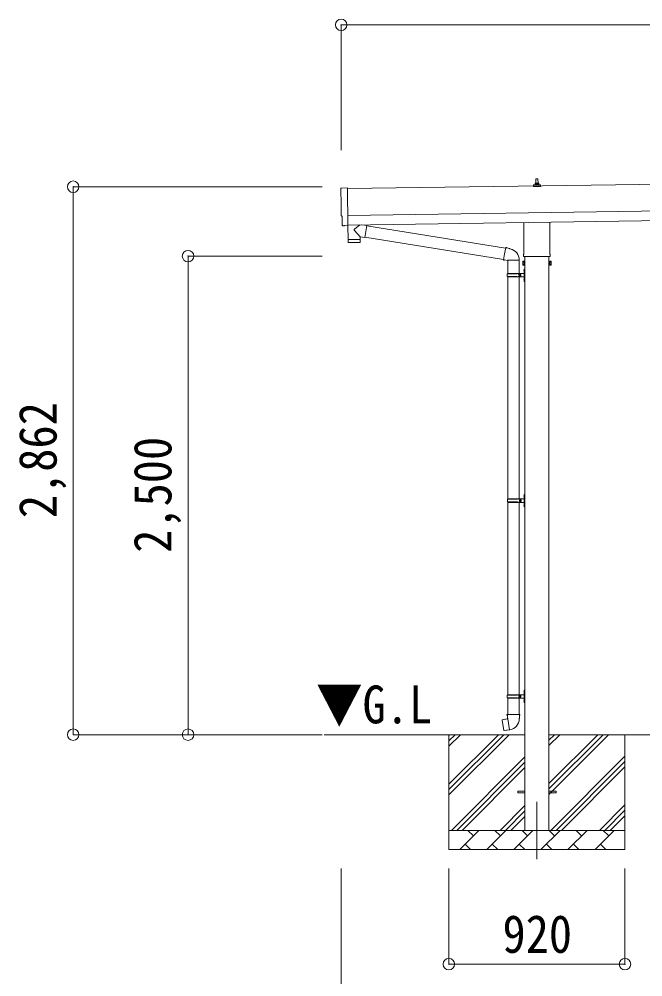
# Model space of a CAD drawing. Units: millimetres at full size, sheet at 1:60. Extents: x -16864 to 16864, y -11640 to 11640.
# Drawn here: x -815 to 2444, y -8329 to -3326 of the extents above; entities that cross this region are included whole.
import ezdxf
from ezdxf.enums import TextEntityAlignment as Align

# ---------------------------------------------------------------- set-up
doc = ezdxf.new("R2010")
doc.units = ezdxf.units.MM
doc.header["$LTSCALE"] = 60
doc.header["$PDMODE"] = 32
doc.header["$PDSIZE"] = 60
doc.linetypes.add('CHAIN1', pattern=[8, 5, -1, 1, -1])
for name, color, linetype, lineweight in [('0-1_Defpoints', 7, 'CHAIN1', 9), ('0-2_TEXT1', 4, 'Continuous', 9), ('0-3_SHAPE', 7, 'Continuous', 9), ('0-7_PARTS2', 7, 'Continuous', 9), ('0-8_TABLE1', 6, 'Continuous', 9), ('0-9_DIM1', 7, 'Continuous', 9)]:
    doc.layers.add(name, color=color, linetype=linetype, lineweight=lineweight)
doc.styles.add('ＭＳ ゴシック', font='')
doc.styles.get('ＭＳ ゴシック').set_extended_font_data('MS Gothic')

msp = doc.modelspace()

# ---------------------------------------------------------------- linework, layer by layer
at = {"layer": '0-1_Defpoints'}
msp.add_line((1890.83, -7413.9), (1890.83, -7762.9), dxfattribs=at)
at = {"layer": '0-2_TEXT1'}
for p, q in [((6530.9, -4131.21), (900.44, -4211.64)), ((1872.89, -4200.14), (1872.89, -4192.43)), ((1909.39, -4200.14), (1872.89, -4200.14)), ((1873.27, -4191.64), (1909.01, -4191.64)), ((1873.65, -4191.46), (1880.38, -4189.83)), ((1880.76, -4189.64), (1901.52, -4189.64)), ((1881.14, -4188.85), (1881.14, -4184.64)), ((1882.14, -4184.64), (1900.14, -4184.64)), ((1885.14, -4184.64), (1885.87, -4161.12)), ((1886.87, -4160.14), (1895.41, -4160.14)), ((1896.41, -4161.12), (1897.14, -4184.64)), ((1901.14, -4188.85), (1901.14, -4184.64)), ((1908.63, -4191.46), (1901.9, -4189.83)), ((1909.39, -4200.14), (1909.39, -4192.43)), ((902.44, -4351.63), (6532.9, -4271.19)), ((903.15, -4401.62), (6533.62, -4321.19)), ((1822.53, -4554.13), (1822.53, -4388.49)), ((1959.13, -4386.54), (1959.13, -4554.13)), ((883.57, -4405.67), (876.65, -4405.41)), ((1816.83, -4592.4), (1817.59, -4591.08)), ((1816.83, -4592.4), (1816.83, -4609.4)), ((1823.83, -4595.99), (1817.59, -4595.99)), ((1820.83, -4562.9), (1820.83, -4557.4)), ((1958.77, -4566.4), (1822.9, -4566.4)), ((1828.33, -4566.4), (1828.33, -7563.9)), ((1953.33, -7563.9), (1953.33, -4566.4)), ((1957.83, -4595.99), (1964.07, -4595.99)), ((1960.83, -4557.4), (1960.83, -4562.9)), ((1964.83, -4592.4), (1964.07, -4591.08)), ((1964.83, -4592.4), (1964.83, -4609.4)), ((1816.83, -4609.4), (1817.59, -4610.71)), ((1823.83, -4605.81), (1817.59, -4605.81)), ((1823.83, -4610.71), (1817.59, -4610.71)), ((1826.33, -4610.1), (1823.83, -4610.1)), ((1955.33, -4610.1), (1957.83, -4610.1)), ((1957.83, -4605.81), (1964.07, -4605.81)), ((1957.83, -4610.71), (1964.07, -4610.71)), ((1964.83, -4609.4), (1964.07, -4610.71)), ((1790.83, -7359.4), (1828.33, -7359.4)), ((1790.83, -7368.4), (1790.83, -7359.4)), ((1790.83, -7359.4), (1828.33, -7359.4)), ((1790.83, -7368.4), (1790.83, -7359.4)), ((1790.83, -7368.4), (1828.33, -7368.4)), ((1790.83, -7368.4), (1828.33, -7368.4)), ((1953.33, -7359.4), (1990.83, -7359.4)), ((1953.33, -7359.4), (1990.83, -7359.4)), ((1953.33, -7368.4), (1990.83, -7368.4)), ((1953.33, -7368.4), (1990.83, -7368.4)), ((1990.83, -7368.4), (1990.83, -7359.4)), ((1990.83, -7368.4), (1990.83, -7359.4))]:
    msp.add_line(p, q, dxfattribs=at)
for points in [[(868.82, -4208.66), (900.36, -4206.55), (903.19, -4404.39)], [(873.77, -4402.46), (873.1, -4355.43), (872.5, -4355.44)], [(884.31, -4405.39), (884.97, -4404.75), (903.2, -4405.39)], [(1823.83, -4610.71), (1823.83, -4591.08), (1817.59, -4591.08)], [(1823.83, -4610.1), (1823.83, -4591.7), (1826.33, -4591.7)], [(1957.83, -4610.1), (1957.83, -4591.7), (1955.33, -4591.7)], [(1957.83, -4610.71), (1957.83, -4591.08), (1964.07, -4591.08)]]:
    msp.add_lwpolyline(points, dxfattribs=at)
for points in [[(1826.33, -4611.4), (1826.33, -4590.4), (1828.33, -4590.4), (1828.33, -4611.4)], [(1955.33, -4611.4), (1955.33, -4590.4), (1953.33, -4590.4), (1953.33, -4611.4)]]:
    msp.add_lwpolyline(points, close=True, dxfattribs=at)
for centre, radius, start, end in [((1873.89, -4192.43), 1, 103.62699, 180), ((1880.14, -4188.85), 1, 283.62699, 0), ((1885.23, -4185.27), 4.13, 90, 171.17633), ((1882.14, -4185.64), 1, 90, 180), ((1886.87, -4161.14), 1, 90, 178.60509), ((1894.47, -4184.64), 4.83, 133.60282, 180), ((1887.81, -4184.64), 4.83, 0, 46.39718), ((1895.41, -4161.14), 1, 1.39491, 90), ((1897.05, -4185.27), 4.13, 8.82367, 90), ((1900.14, -4185.64), 1, 0, 90), ((1902.14, -4188.85), 1, 180, 256.37301), ((1908.39, -4192.43), 1, 0, 76.37301), ((1833.07, -4600.9), 16.24, 162.41205, 197.58795), ((1821.18, -4593.54), 4.34, 145.61575, 214.38425), ((1824.83, -4557.4), 4, 125.09963, 180), ((1824.83, -4562.9), 4, 180, 194.47751), ((1824.83, -4562.9), 4, 194.47751, 241.04498), ((1956.83, -4562.9), 4, 298.95502, 345.52249), ((1956.83, -4557.4), 4, 0, 54.90037), ((1956.83, -4562.9), 4, 345.52249, 0), ((1948.59, -4600.9), 16.24, 342.41205, 17.58795), ((1960.49, -4593.54), 4.34, 325.61575, 34.38425), ((1821.18, -4608.26), 4.34, 145.61575, 214.38425), ((1960.49, -4608.26), 4.34, 325.61575, 34.38425)]:
    msp.add_arc(centre, radius, start, end, dxfattribs=at)
for centre, major_axis, ratio, start_param, end_param in [((869.02, -4211.65), (-3, -0.04), 0.99863, 4.7647489, 6.2979817), ((-3895.35, -4350.14), (4762.89, 68.04), 0.99863, 6.2686928, 6.2979817), ((872.43, -4351.04), (-4.41, -0.06), 0.99863, 6.2686928, 7.8539816), ((876.77, -4402.41), (-2.15, -2.1), 0.9974, 5.5252311, 7.0411395), ((883.61, -4404.67), (-0.717, -0.7), 0.9974, 0.7579542, 1.5707963)]:
    msp.add_ellipse(centre, major_axis=major_axis, ratio=ratio, start_param=start_param, end_param=end_param, dxfattribs=at)
at = {"layer": '0-3_SHAPE'}
for p, q in [((1828.33, -7063.9), (779.39, -7063.9)), ((1430.83, -7063.9), (1430.83, -7663.9)), ((1430.83, -7096.11), (1463.04, -7063.9)), ((1430.83, -7322.38), (1689.32, -7063.9)), ((1430.83, -7350.67), (1717.6, -7063.9)), ((1430.83, -7378.95), (1745.88, -7063.9)), ((1430.83, -7124.39), (1491.33, -7063.9)), ((1430.83, -7067.82), (1434.76, -7063.9)), ((4928.33, -7063.9), (1953.33, -7063.9)), ((1953.33, -7092.72), (1982.16, -7063.9)), ((1953.33, -7121.01), (2010.44, -7063.9)), ((1953.33, -7375.57), (2265, -7063.9)), ((1953.33, -7319), (2208.43, -7063.9)), ((1953.33, -7347.28), (2236.72, -7063.9)), ((2350.83, -7063.9), (2350.83, -7663.9)), ((1445.83, -7561.94), (1828.33, -7179.44)), ((1962.99, -7563.9), (2350.83, -7176.06)), ((1472.16, -7563.9), (1828.33, -7207.72)), ((1500.44, -7563.9), (1828.33, -7236.01)), ((1991.27, -7563.9), (2350.83, -7204.34)), ((2019.56, -7563.9), (2350.83, -7232.63)), ((1698.43, -7563.9), (1828.33, -7434)), ((2217.55, -7563.9), (2350.83, -7430.62)), ((1726.72, -7563.9), (1828.33, -7462.28)), ((1755, -7563.9), (1828.33, -7490.57)), ((2245.83, -7563.9), (2350.83, -7458.9)), ((2274.12, -7563.9), (2350.83, -7487.18)), ((1430.83, -7563.9), (2350.83, -7563.9)), ((1487.28, -7663.9), (1587.28, -7563.9)), ((1558.73, -7592.45), (1530.17, -7563.9)), ((1628.7, -7663.9), (1728.7, -7563.9)), ((1700.15, -7592.45), (1671.59, -7563.9)), ((1770.12, -7663.9), (1870.12, -7563.9)), ((1841.57, -7592.45), (1813.02, -7563.9)), ((1911.54, -7663.9), (2011.54, -7563.9)), ((1982.99, -7592.45), (1954.44, -7563.9)), ((2052.97, -7663.9), (2152.97, -7563.9)), ((2124.41, -7592.45), (2095.86, -7563.9)), ((2194.39, -7663.9), (2294.39, -7563.9)), ((2265.83, -7592.45), (2237.28, -7563.9)), ((1515.83, -7635.35), (1544.39, -7663.9)), ((1657.25, -7635.35), (1685.81, -7663.9)), ((1798.68, -7635.35), (1827.23, -7663.9)), ((1940.1, -7635.35), (1968.65, -7663.9)), ((2081.52, -7635.35), (2110.07, -7663.9)), ((2222.94, -7635.35), (2251.49, -7663.9)), ((2350.83, -7663.9), (1430.83, -7663.9))]:
    msp.add_line(p, q, dxfattribs=at)
at = {"layer": '0-8_TABLE1'}
for p, q in [((867.83, -3356.26), (867.83, -4010.59)), ((12216.83, -3356.26), (867.83, -3356.26)), ((-532.17, -4201.61), (768.53, -4201.61)), ((-532.17, -4201.61), (-532.17, -7063.9)), ((67.83, -4563.9), (768.53, -4563.9)), ((67.83, -4563.9), (67.83, -7063.9)), ((-532.17, -7063.9), (768.53, -7063.9)), ((867.53, -8964.9), (867.53, -7762.9)), ((1430.83, -8262.9), (1430.83, -7762.9)), ((2350.83, -8262.9), (2350.83, -7762.9)), ((1430.83, -8262.9), (2350.83, -8262.9))]:
    msp.add_line(p, q, dxfattribs=at)
for p in [(867.83, -3356.26), (867.83, -3356.26), (-532.17, -4201.61), (67.83, -4563.9), (-532.17, -7063.9), (67.83, -7063.9), (1430.83, -8262.9), (2350.83, -8262.9)]:
    msp.add_point(p, dxfattribs=at)
at = {"layer": '0-9_DIM1'}
for p, q in [((964.59, -4400.74), (936.95, -4423.25)), ((1002.22, -4404.75), (976.38, -4400.57)), ((903.19, -4404.39), (903.2, -4405.39)), ((967.64, -4463.69), (936.77, -4430.58)), ((1002.22, -4404.75), (992.05, -4467.64)), ((1001.92, -4406.58), (1727.27, -4522.07)), ((903.84, -4477.62), (904.25, -4490.67)), ((964.83, -4492.75), (907.29, -4493.57)), ((908.32, -4476.55), (908.35, -4477.55)), ((963.31, -4475.77), (963.31, -4476.77)), ((967.64, -4463.69), (992.05, -4467.64)), ((967.64, -4463.69), (967.81, -4475.7)), ((992.35, -4465.82), (1716.85, -4581.17)), ((1716.53, -4582.99), (1722.06, -4551.62)), ((1727.59, -4520.25), (1722.06, -4551.62)), ((1727.59, -4520.25), (1728.73, -4518.27)), ((1728.73, -4518.27), (1732.3, -4518.9)), ((1732.3, -4518.9), (1732.71, -4521.25)), ((1747.23, -4524.07), (1748.91, -4525.7)), ((1748.91, -4525.7), (1751.03, -4526.15)), ((1716.53, -4582.99), (1716.93, -4585.24)), ((1716.53, -4582.99), (1721.68, -4583.8)), ((1716.93, -4585.24), (1720.49, -4585.87)), ((1720.49, -4585.87), (1721.68, -4583.8)), ((1721.68, -4583.8), (1736.29, -4586.11)), ((1736.29, -4586.11), (1738.49, -4585.13)), ((1798.79, -4585.53), (1737.6, -4585.53)), ((1738.33, -4585.53), (1738.33, -4654.82)), ((1798.33, -4585.53), (1798.33, -4654.82)), ((1822.03, -4637.67), (1824.08, -4638.67)), ((1823.3, -4635.67), (1823.93, -4635.67)), ((1823.3, -4635.67), (1823.3, -4643.97)), ((1823.3, -4643.97), (1823.93, -4643.97)), ((1823.93, -4635.67), (1823.93, -4643.97)), ((1823.93, -4635.67), (1824.33, -4636.07)), ((1823.93, -4643.97), (1824.33, -4643.57)), ((1824.08, -4638.67), (1824.69, -4639.82)), ((1824.33, -4631.82), (1827.33, -4630.32)), ((1824.33, -4631.82), (1824.33, -4663.82)), ((1824.33, -4636.07), (1824.33, -4643.57)), ((1827.33, -4630.32), (1827.33, -4663.82)), ((1827.33, -4630.32), (1828.33, -4630.32)), ((1828.33, -4630.32), (1828.33, -4663.82)), ((1735.33, -4656.82), (1785.67, -4656.82)), ((1735.33, -4670.82), (1785.67, -4670.82)), ((1736.33, -4654.82), (1822.33, -4654.82)), ((1736.33, -4654.82), (1736.33, -4656.82)), ((1736.33, -4672.82), (1736.33, -4670.82)), ((1736.33, -4672.82), (1822.33, -4672.82)), ((1738.33, -4672.82), (1738.33, -5832.4)), ((1795.33, -4654.82), (1795.33, -4659.32)), ((1795.33, -4659.32), (1797.33, -4659.32)), ((1795.33, -4672.82), (1795.33, -4668.32)), ((1795.33, -4668.32), (1797.33, -4668.32)), ((1797.33, -4659.32), (1797.33, -4663.82)), ((1797.33, -4668.32), (1797.33, -4663.82)), ((1798.33, -4672.82), (1798.33, -5832.4)), ((1803.33, -4654.82), (1803.33, -4663.82)), ((1803.33, -4659.32), (1806.33, -4659.32)), ((1803.33, -4672.82), (1803.33, -4663.82)), ((1803.33, -4668.32), (1806.33, -4668.32)), ((1806.33, -4659.32), (1806.33, -4663.82)), ((1806.33, -4668.32), (1806.33, -4663.82)), ((1822.03, -4685.67), (1824.08, -4686.67)), ((1823.3, -4683.67), (1823.93, -4683.67)), ((1823.3, -4683.67), (1823.3, -4691.97)), ((1823.3, -4691.97), (1823.93, -4691.97)), ((1823.93, -4683.67), (1823.93, -4691.97)), ((1823.93, -4683.67), (1824.33, -4684.07)), ((1823.93, -4691.97), (1824.33, -4691.57)), ((1824.08, -4686.67), (1824.69, -4687.82)), ((1824.33, -4695.82), (1824.33, -4663.82)), ((1824.33, -4684.07), (1824.33, -4691.57)), ((1824.33, -4695.82), (1827.33, -4697.32)), ((1827.33, -4697.32), (1827.33, -4663.82)), ((1827.33, -4697.32), (1828.33, -4697.32)), ((1828.33, -4697.32), (1828.33, -4663.82)), ((1737.83, -5834.4), (1788.17, -5834.4)), ((1737.83, -5848.4), (1788.17, -5848.4)), ((1738.33, -5850.39), (1738.33, -6854.9)), ((1738.83, -5832.4), (1738.83, -5834.4)), ((1738.83, -5832.4), (1822.33, -5832.4)), ((1738.83, -5850.4), (1738.83, -5848.4)), ((1738.83, -5850.4), (1822.33, -5850.4)), ((1797.83, -5832.4), (1797.83, -5836.9)), ((1797.83, -5836.9), (1799.83, -5836.9)), ((1797.83, -5850.4), (1797.83, -5845.9)), ((1797.83, -5845.9), (1799.83, -5845.9)), ((1798.33, -5850.39), (1798.33, -6854.9)), ((1799.83, -5836.9), (1799.83, -5841.4)), ((1799.83, -5845.9), (1799.83, -5841.4)), ((1805.83, -5832.4), (1805.83, -5841.4)), ((1805.83, -5836.9), (1808.83, -5836.9)), ((1805.83, -5850.4), (1805.83, -5841.4)), ((1805.83, -5845.9), (1808.83, -5845.9)), ((1808.83, -5836.9), (1808.83, -5841.4)), ((1808.83, -5845.9), (1808.83, -5841.4)), ((1822.03, -5815.25), (1824.08, -5816.25)), ((1823.3, -5813.25), (1823.93, -5813.25)), ((1823.3, -5813.25), (1823.3, -5821.55)), ((1823.3, -5821.55), (1823.93, -5821.55)), ((1823.93, -5813.25), (1823.93, -5821.55)), ((1823.93, -5813.25), (1824.33, -5813.65)), ((1823.93, -5821.55), (1824.33, -5821.15)), ((1824.08, -5816.25), (1824.69, -5817.4)), ((1824.33, -5809.4), (1827.33, -5807.9)), ((1824.33, -5809.4), (1824.33, -5841.4)), ((1824.33, -5813.65), (1824.33, -5821.15)), ((1824.33, -5873.4), (1824.33, -5841.4)), ((1827.33, -5807.9), (1827.33, -5841.4)), ((1827.33, -5807.9), (1828.33, -5807.9)), ((1827.33, -5874.9), (1827.33, -5841.4)), ((1828.33, -5807.9), (1828.33, -5841.4)), ((1828.33, -5874.9), (1828.33, -5841.4)), ((1822.03, -5863.25), (1824.08, -5864.25)), ((1823.3, -5861.25), (1823.93, -5861.25)), ((1823.3, -5861.25), (1823.3, -5869.55)), ((1823.3, -5869.55), (1823.93, -5869.55)), ((1823.93, -5861.25), (1823.93, -5869.55)), ((1823.93, -5861.25), (1824.33, -5861.65)), ((1823.93, -5869.55), (1824.33, -5869.15)), ((1824.08, -5864.25), (1824.69, -5865.4)), ((1824.33, -5861.65), (1824.33, -5869.15)), ((1824.33, -5873.4), (1827.33, -5874.9)), ((1827.33, -5874.9), (1828.33, -5874.9)), ((1822.03, -6837.75), (1824.08, -6838.75)), ((1823.3, -6835.75), (1823.93, -6835.75)), ((1823.3, -6835.75), (1823.3, -6844.05)), ((1823.3, -6844.05), (1823.93, -6844.05)), ((1823.93, -6835.75), (1823.93, -6844.05)), ((1823.93, -6835.75), (1824.33, -6836.15)), ((1823.93, -6844.05), (1824.33, -6843.65)), ((1824.08, -6838.75), (1824.69, -6839.9)), ((1824.33, -6831.9), (1827.33, -6830.4)), ((1824.33, -6831.9), (1824.33, -6863.9)), ((1824.33, -6836.15), (1824.33, -6843.65)), ((1827.33, -6830.4), (1827.33, -6863.9)), ((1827.33, -6830.4), (1828.33, -6830.4)), ((1828.33, -6830.4), (1828.33, -6863.9)), ((1735.33, -6856.9), (1785.67, -6856.9)), ((1735.33, -6870.9), (1785.67, -6870.9)), ((1736.33, -6854.9), (1822.33, -6854.9)), ((1736.33, -6854.9), (1736.33, -6856.9)), ((1736.33, -6872.9), (1736.33, -6870.9)), ((1736.33, -6872.9), (1822.33, -6872.9)), ((1738.33, -6872.9), (1738.33, -6957.83)), ((1795.33, -6854.9), (1795.33, -6859.4)), ((1795.33, -6859.4), (1797.33, -6859.4)), ((1795.33, -6872.9), (1795.33, -6868.4)), ((1795.33, -6868.4), (1797.33, -6868.4)), ((1797.33, -6859.4), (1797.33, -6863.9)), ((1797.33, -6868.4), (1797.33, -6863.9)), ((1798.33, -6872.9), (1798.33, -6957.83)), ((1803.33, -6854.9), (1803.33, -6863.9)), ((1803.33, -6859.4), (1806.33, -6859.4)), ((1803.33, -6872.9), (1803.33, -6863.9)), ((1803.33, -6868.4), (1806.33, -6868.4)), ((1806.33, -6859.4), (1806.33, -6863.9)), ((1806.33, -6868.4), (1806.33, -6863.9)), ((1822.03, -6885.75), (1824.08, -6886.75)), ((1823.3, -6883.75), (1823.93, -6883.75)), ((1823.3, -6883.75), (1823.3, -6892.05)), ((1823.3, -6892.05), (1823.93, -6892.05)), ((1823.93, -6883.75), (1823.93, -6892.05)), ((1823.93, -6883.75), (1824.33, -6884.15)), ((1823.93, -6892.05), (1824.33, -6891.65)), ((1824.08, -6886.75), (1824.69, -6887.9)), ((1824.33, -6895.9), (1824.33, -6863.9)), ((1824.33, -6884.15), (1824.33, -6891.65)), ((1824.33, -6895.9), (1827.33, -6897.4)), ((1827.33, -6897.4), (1827.33, -6863.9)), ((1827.33, -6897.4), (1828.33, -6897.4)), ((1828.33, -6897.4), (1828.33, -6863.9)), ((1709.87, -6986.28), (1709.06, -6987.45)), ((1709.06, -6987.45), (1718.68, -7042.01)), ((1737.74, -6981.03), (1709.87, -6986.28)), ((1722.61, -6983.67), (1722.4, -6983.92)), ((1736.48, -6957.83), (1734.33, -6958.61)), ((1734.33, -6958.61), (1734.33, -6962.23)), ((1734.33, -6962.23), (1736.57, -6963.04)), ((1736.48, -6957.83), (1768.33, -6957.83)), ((1736.48, -6957.83), (1736.57, -6963.04)), ((1736.57, -6963.04), (1736.83, -6977.83)), ((1736.83, -6977.83), (1738.18, -6979.83)), ((1748.1, -7038.32), (1737.96, -6980.85)), ((1737.99, -6980.03), (1737.99, -6980.73)), ((1738.18, -6979.83), (1738.15, -6979.83)), ((1800.18, -6957.83), (1768.33, -6957.83)), ((1798.52, -6979.77), (1798.45, -6981.93)), ((1799.83, -6977.83), (1798.52, -6979.77)), ((1802.33, -6962.23), (1800.09, -6963.04)), ((1800.18, -6957.83), (1802.33, -6958.61)), ((1802.33, -6958.61), (1802.33, -6962.23)), ((1732.71, -7040.92), (1732.43, -7040.76)), ((1748.4, -7039.09), (1748.16, -7038.42))]:
    msp.add_line(p, q, dxfattribs=at)
for points in [[(902.8, -4405.38), (903.82, -4476.62), (967.81, -4475.7)], [(967.79, -4489.76), (967.83, -4476.7), (903.84, -4477.62)], [(1727.59, -4520.25), (1732.71, -4521.25), (1747.23, -4524.07)], [(1822.03, -4641.97), (1824.08, -4640.97), (1824.69, -4639.82)], [(1822.03, -4689.97), (1824.08, -4688.97), (1824.69, -4687.82)], [(1822.03, -5819.55), (1824.08, -5818.55), (1824.69, -5817.4)], [(1822.03, -5867.55), (1824.08, -5866.55), (1824.69, -5865.4)], [(1822.03, -6842.05), (1824.08, -6841.05), (1824.69, -6839.9)], [(1822.03, -6890.05), (1824.08, -6889.05), (1824.69, -6887.9)], [(1724.86, -6983.46), (1724.58, -6983.3), (1722.61, -6983.67)], [(1800.18, -6957.83), (1800.09, -6963.04), (1799.83, -6977.83)], [(1747.83, -7038.23), (1719.84, -7042.83), (1718.68, -7042.01)], [(1734.89, -7040.36), (1734.68, -7040.59), (1732.71, -7040.92)]]:
    msp.add_lwpolyline(points, dxfattribs=at)
for centre, radius, start, end in [((940.26, -4427), 5, 131.47396, 225.79244), ((907.25, -4490.57), 3, 181.81845, 270.86677), ((964.79, -4489.75), 3, 270.81845, 359.81845), ((1738.49, -4585.13), 60.3, 359.62495, 78), ((1827.63, -4639.82), 6, 136.21765, 223.78235), ((1784.08, -4663.82), 49.25, 171.82876, 180.00002), ((1784.08, -4663.82), 49.25, 180.00002, 188.17127), ((1785.67, -4654.82), 2, 270, 359.99998), ((1785.67, -4672.82), 2, 0.00005, 90.00004), ((1827.63, -4687.82), 6, 136.21765, 223.78235), ((1822.33, -4652.82), 2, 270, 359.99998), ((1822.33, -4674.82), 2, 0.00005, 90.00004), ((1786.58, -5841.4), 49.25, 171.82876, 180.00002), ((1786.58, -5841.4), 49.25, 180.00002, 188.17127), ((1788.17, -5832.4), 2, 270, 359.99998), ((1788.17, -5850.4), 2, 0.00005, 90.00004), ((1827.63, -5817.4), 6, 136.21765, 223.78235), ((1822.33, -5830.4), 2, 270, 359.99998), ((1822.33, -5852.4), 2, 0.00005, 90.00004), ((1827.63, -5865.4), 6, 136.21765, 223.78235), ((1827.63, -6839.9), 6, 136.21765, 223.78235), ((1822.33, -6852.9), 2, 270, 359.99998), ((1784.08, -6863.9), 49.25, 171.82876, 180.00002), ((1784.08, -6863.9), 49.25, 180.00002, 188.17127), ((1785.67, -6854.9), 2, 270, 359.99998), ((1785.67, -6872.9), 2, 0.00005, 90.00004), ((1827.63, -6887.9), 6, 136.21765, 223.78235), ((1822.33, -6874.9), 2, 0.00005, 90.00004), ((1737.69, -6980.73), 0.3, 280.66842, 0), ((1738.19, -6980.03), 0.2, 100, 180), ((1738.18, -6979.83), 60.3, 279.96938, 358), ((1747.88, -7038.53), 0.3, 20, 99.33158), ((1748.59, -7039.02), 0.2, 200, 279.96938)]:
    msp.add_arc(centre, radius, start, end, dxfattribs=at)

# ---------------------------------------------------------------- texts
at = {"layer": '0-7_PARTS2', "style": 'ＭＳ ゴシック', "width": 0.9}
msp.add_text('▼G.L', height=197.9, dxfattribs=at).set_placement((736.66, -7064.18), align=Align.BOTTOM_LEFT)
at = {"layer": '0-8_TABLE1', "color": 7, "style": 'ＭＳ ゴシック', "width": 0.9}
for s, p in [('2,862', (-559.67, -5932.75)), ('2,500', (40.33, -6113.9))]:
    msp.add_text(s, height=197.9, rotation=90, dxfattribs=at).set_placement(p, align=Align.BOTTOM_LEFT)
msp.add_text('920', height=197.9, dxfattribs=at).set_placement((1710.83, -8262.9), align=Align.BOTTOM_LEFT)

doc.saveas('drawing.dxf')
